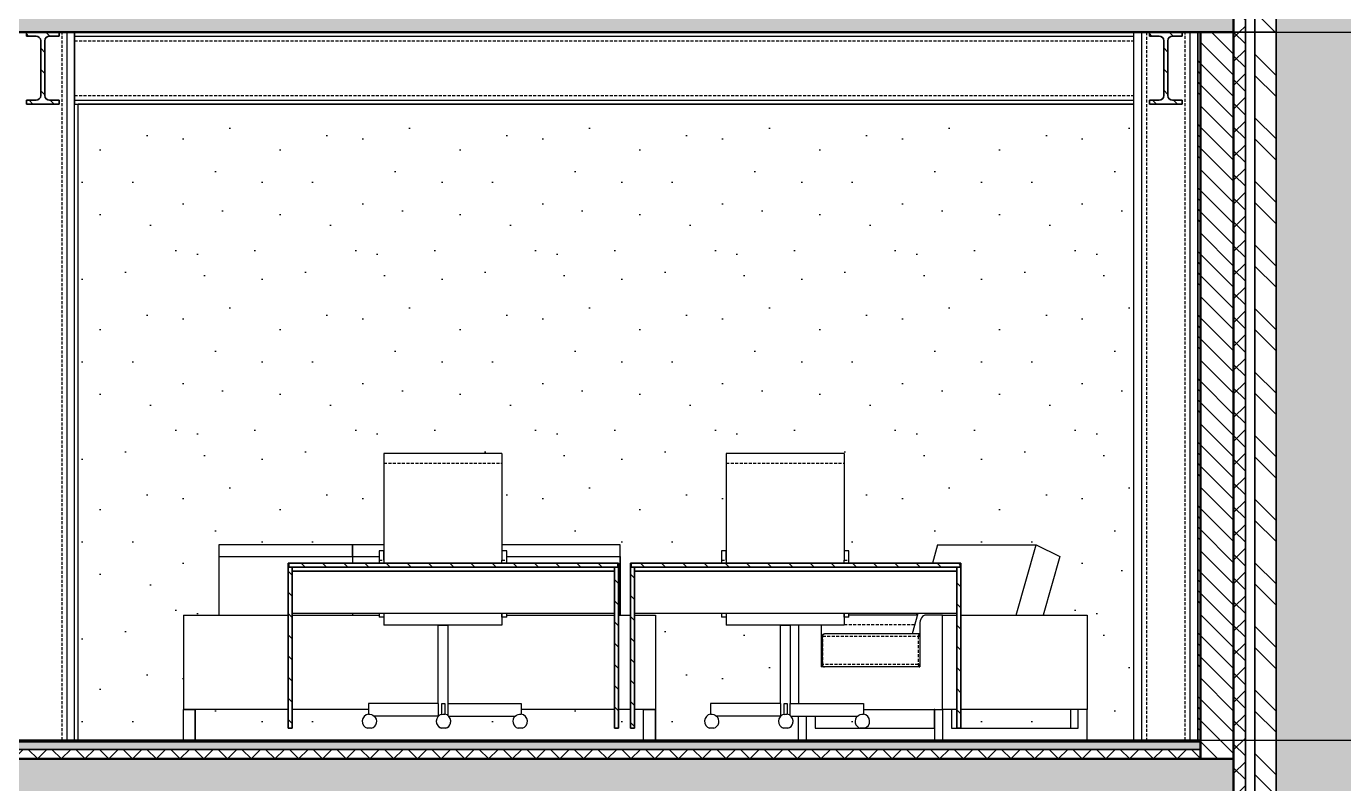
# Model space of a CAD drawing. Header units: millimetres. Extents: x -100 to 224448, y 0 to 22177.
# Drawn here: x 89984 to 95565, y 6915 to 10125 of the extents above; entities that cross this region are included whole.
import ezdxf

# ---------------------------------------------------------------- set-up
doc = ezdxf.new("R2010")
doc.units = ezdxf.units.MM
doc.linetypes.add('DASHED', pattern=[19.05, 12.7, -6.35])
doc.layers.get('0').update_dxf_attribs({"true_color": 0xdfdfdf})
for name, color, linetype in [('Background_0', 7, 'Continuous'), ('Background_Front bricks', 7, 'Continuous'), ('Boundary_0', 7, 'Continuous'), ('Boundary_Air', 7, 'Continuous'), ('Boundary_Cavity Wall_ Front', 7, 'Continuous'), ('Boundary_Floor_ Ceramic Tiles', 7, 'Continuous'), ('Boundary_Front bricks', 7, 'Continuous'), ('Boundary_Gypsum Board', 54, 'Continuous'), ('Boundary_Insulation_ Extruded Polystyrene', 42, 'Continuous'), ('Boundary_Insulation_ Polyurethane Foam', 42, 'Continuous'), ('Boundary_Screed', 7, 'Continuous'), ('Elevation_Front bricks', 7, 'Continuous'), ('Elevation_Gypsum Board', 7, 'Continuous'), ('Fill_0', 7, 'Continuous'), ('Fill_Concrete_ Reinforced', 85, 'Continuous'), ('Fill_Floor_ Ceramic Tiles', 251, 'Continuous'), ('Fill_Front bricks', 7, 'Continuous'), ('Fill_Gypsum Board', 251, 'Continuous'), ('Fill_Insulation_ Extruded Polystyrene', 42, 'Continuous'), ('Fill_Insulation_ Polyurethane Foam', 42, 'Continuous'), ('Fill_Screed', 251, 'Continuous'), ('Fill_Supporting Wall_ Brick', 11, 'Continuous'), ('Viewport border', 7, 'Continuous')]:
    doc.layers.add(name, color=color, linetype=linetype)
for name, color, linetype, lineweight in [('Background_Air', 7, 'Continuous', 9), ('Background_Concrete_ Reinforced', 7, 'Continuous', 9), ('Background_Floor_ Ceramic Tiles', 7, 'Continuous', 9), ('Background_Gypsum Board', 7, 'Continuous', 9), ('Background_Insulation_ Extruded Polystyrene', 7, 'Continuous', 9), ('Background_Insulation_ Polyurethane Foam', 7, 'Continuous', 9), ('Background_Plaster_ Cement', 7, 'Continuous', 9), ('Background_Screed', 7, 'Continuous', 9), ('Background_Supporting Wall_ Brick', 7, 'Continuous', 9), ('Boundary_Concrete_ Reinforced', 99, 'Continuous', 50), ('Boundary_Supporting Wall_ Brick', 14, 'Continuous', 50)]:
    doc.layers.add(name, color=color, linetype=linetype, lineweight=lineweight)
doc.layers.add('BIM_ROOM_LINES', color=7, linetype='Continuous', plot=False)
pattern_1 = [(45, (-5595.9, -5200), (-44.90128, 44.90128), [])]
pattern_2 = [(45, (-5595.9, -5200), (-50.28943, 50.28943), []), (135, (-5595.9, -5200), (-50.28943, -50.28943), [])]
pattern_3 = [(15, (-5595.9, -5200), (287.368, 497.736), [50.8, -355.6]), (105, (-5595.9, -5200), (-497.736, 287.368), [50.8, -355.6]), (150, (-5546.83, -5186.85), (-392.5523, -105.184), [71.842, -502.894]), (15, (-5606, -4966.04), (287.368, 497.736), [50.8, -355.6]), (60, (-5574.9, -4984), (-105.184, 392.5523), [35.921, -538.815]), (150, (-5574.9, -4984), (-392.5523, -105.184), [35.921, -538.815]), (15, (-5485.1, -4828.46), (287.368, 497.736), [71.842, -334.558]), (60, (-5485.1, -4828.46), (-105.184, 392.5523), [50.8, -523.9364]), (150, (-5415.7, -4809.87), (-392.5523, -105.184), [50.8, -523.9364]), (105, (-5352.3, -5029.55), (-497.736, 287.368), [50.8, -355.6]), (60, (-5352.32, -5029.55), (-105.184, 392.5523), [35.921, -538.815]), (150, (-5334.36, -4998.44), (-392.5523, -105.184), [35.921, -538.815]), (15, (-5573.13, -5088.7), (287.368, 497.736), [25.4, -340.36]), (15, (-5305, -4911.7), (287.368, 497.736), [25.4, -340.36]), (105, (-5440.83, -4895.5), (-497.736, 287.368), [25.4, -340.36]), (150, (-5332.6, -5103.15), (-392.5523, -105.184), [35.921, -538.815]), (150, (-5576.65, -4879.3), (-392.5523, -105.184), [35.921, -538.815]), (60, (-5446.4, -5021.9), (-105.184, 392.5523), [35.921, -538.815]), (105, (-5474.1, -5114.77), (-497.736, 287.368), [6.35, -400.05]), (105, (-5500.1, -4944.24), (-497.736, 287.368), [6.35, -400.05]), (105, (-5334.15, -4827.46), (-497.736, 287.368), [6.35, -400.05]), (105, (-5272.14, -5034.36), (-497.736, 287.368), [6.35, -400.05])]
pattern_4 = [(45, (-5595.9, -5200), (-134.7038, 134.7038), []), (45, (-5506.1, -5200), (-134.7038, 134.7038), [])]

# ---------------------------------------------------------------- blocks, each defined once
blk = doc.blocks.new("AA'__section__..%5CMainBuilding.dwg", base_point=(4426.8, -9050, 0))
at = {"layer": 'Elevation_Front bricks'}
h = blk.add_hatch(dxfattribs=at)
h.set_pattern_fill('V_MASONRY300x75', color=256, scale=10, style=0)
h.paths.add_polyline_path([(41445.9, 4800), (26195.9, 4800), (26195.9, 4495), (26195.9, 4470), (26195.9, 4300), (26195.9, 1050), (41445.9, 1050)])
h.paths.add_polyline_path([(26585.9, 4105), (26645.9, 4105), (27785.9, 4105), (27845.9, 4105), (28985.9, 4105), (29045.9, 4105), (30185.9, 4105), (30245.9, 4105), (31385.9, 4105), (31445.9, 4105), (32585.9, 4105), (32645.9, 4105), (33785.9, 4105), (33845.9, 4105), (34985.9, 4105), (35045.9, 4105), (36185.9, 4105), (36245.9, 4105), (37385.9, 4105), (37445.9, 4105), (38585.9, 4105), (38645.9, 4105), (39785.9, 4105), (39845.9, 4105), (40985.9, 4105), (41045.9, 4105), (41045.9, 1745), (40985.9, 1745), (39845.9, 1745), (39785.9, 1745), (38645.9, 1745), (38585.9, 1745), (37445.9, 1745), (37385.9, 1745), (36245.9, 1745), (36185.9, 1745), (35045.9, 1745), (34985.9, 1745), (33845.9, 1745), (33785.9, 1745), (32645.9, 1745), (32585.9, 1745), (31445.9, 1745), (31385.9, 1745), (30245.9, 1745), (30185.9, 1745), (29045.9, 1745), (28985.9, 1745), (27845.9, 1745), (27785.9, 1745), (26645.9, 1745), (26585.9, 1745)], flags=16)
h = blk.add_hatch(dxfattribs=at)
h.set_pattern_fill('V_MASONRY300x75', color=256, scale=10, style=0)
h.paths.add_polyline_path([(26195.9, -2200), (41445.9, -2200), (41445.9, 1050), (26195.9, 1050)])
h.paths.add_polyline_path([(26585.9, 855), (26645.9, 855), (27785.9, 855), (27845.9, 855), (28985.9, 855), (29045.9, 855), (30185.9, 855), (30245.9, 855), (31385.9, 855), (31445.9, 855), (32585.9, 855), (32645.9, 855), (33785.9, 855), (33845.9, 855), (34985.9, 855), (35045.9, 855), (36185.9, 855), (36245.9, 855), (37385.9, 855), (37445.9, 855), (38585.9, 855), (38645.9, 855), (39785.9, 855), (39845.9, 855), (40985.9, 855), (41045.9, 855), (41045.9, -1505), (40985.9, -1505), (39845.9, -1505), (39785.9, -1505), (38645.9, -1505), (38585.9, -1505), (37445.9, -1505), (37385.9, -1505), (36245.9, -1505), (36185.9, -1505), (35045.9, -1505), (34985.9, -1505), (33845.9, -1505), (33785.9, -1505), (32645.9, -1505), (32585.9, -1505), (31445.9, -1505), (31385.9, -1505), (30245.9, -1505), (30185.9, -1505), (29045.9, -1505), (28985.9, -1505), (27845.9, -1505), (27785.9, -1505), (26645.9, -1505), (26585.9, -1505)], flags=16)
at = {"layer": 'Elevation_Gypsum Board'}
h = blk.add_hatch(dxfattribs=at)
h.set_pattern_fill('DOTS2', color=256, scale=30, style=0)
h.paths.add_polyline_path([(23416.6, -1122.6), (23416.6, -1171.7), (23416.6, -1420), (23460.5, -1420), (23460.5, -1200), (23463.5, -1200), (23846.4, -1200), (23846.4, -1188.1), (23846.4, -1159.8), (23846.4, -1148.1), (23866.4, -1148.1), (23866.4, -775.9), (23866.4, -747.6), (23866.4, -735.9), (24366.4, -735.9), (24366.4, -747.6), (24366.4, -775.9), (24366.4, -1148.1), (24386.4, -1148.1), (24386.4, -1159.8), (24386.4, -1188.1), (24386.4, -1200), (24740.1, -1200), (24762.2, -1122.6), (25180, -1122.6), (25280.5, -1171.7), (25209.3, -1420), (25395.9, -1420), (25395.9, -1820), (25395.9, -1950), (25593.9, -1950), (25593.9, 745), (21120.9, 745), (21120.9, -1950), (21566.6, -1950), (21566.6, -1820), (21566.6, -1420), (21716.6, -1420), (21716.6, -1171.7), (21716.6, -1122.6), (22283.3, -1122.6), (22416.4, -1122.6), (22416.4, -775.9), (22416.4, -747.6), (22416.4, -735.9), (22916.4, -735.9), (22916.4, -747.6), (22916.4, -775.9), (22916.4, -1122.6)])
h = blk.add_hatch(dxfattribs=at)
h.set_pattern_fill('DOTS2', color=256, scale=30, style=0)
h.paths.add_polyline_path([(23566.6, -1420), (23566.6, -1820), (23566.6, -1950), (24172.4, -1950), (24172.4, -1848.1), (24140.1, -1848.1, -0.014545), (24141.4, -1849.3, -0.191524), (24149.8, -1870.5, -0.331659), (24127.8, -1900), (24119, -1900), (24110.2, -1900, -0.131769), (24096.6, -1891.6, -0.414572), (24097.9, -1848.1), (24096.2, -1848.1), (24095.9, -1848.1), (23826, -1848.1, -0.577912), (23813.7, -1900), (23796.1, -1900, -0.801964), (23800.3, -1840), (23800.3, -1794.6), (24095.9, -1794.6), (24095.9, -1463.1), (23866.4, -1463.1), (23866.4, -1428.8), (23846.4, -1428.8), (23846.4, -1414), (23477.5, -1414), (23477.5, -1420)])
h = blk.add_hatch(dxfattribs=at)
h.set_pattern_fill('DOTS2', color=256, scale=30, style=0)
h.paths.add_polyline_path([(24386.4, -1420), (24677, -1420), (24678.7, -1414), (24386.4, -1414)])
h = blk.add_hatch(dxfattribs=at)
h.set_pattern_fill('DOTS2', color=256, scale=30, style=0)
h.paths.add_polyline_path([(24172.4, -1794.6), (24172.4, -1463.1), (24136.9, -1463.1), (24136.9, -1794.6)])
h = blk.add_hatch(dxfattribs=at)
h.set_pattern_fill('DOTS2', color=256, scale=30, style=0)
h.paths.add_polyline_path([(22010.5, -1820), (21616.6, -1820), (21616.6, -1950), (23516.6, -1950), (23516.6, -1820), (23477.5, -1820), (23477.5, -1900), (23460.5, -1900), (23460.5, -1820), (23410.5, -1820), (23410.5, -1900), (23393.5, -1900), (23393.5, -1820), (22997.8, -1820), (22997.8, -1840, -0.801964), (23002.1, -1900), (22984.5, -1900, -0.577912), (22972.2, -1848.1), (22690.1, -1848.1, -0.014545), (22691.4, -1849.3, -0.191524), (22699.8, -1870.5, -0.331659), (22677.8, -1900), (22669, -1900), (22660.2, -1900, -0.131769), (22646.6, -1891.6, -0.414573), (22647.9, -1848.1), (22646.2, -1848.1), (22645.9, -1848.1), (22376, -1848.1, -0.577911), (22363.7, -1900), (22346.1, -1900, -0.801965), (22350.3, -1840), (22350.3, -1820), (22027.5, -1820), (22027.5, -1900), (22010.5, -1900)])
h = blk.add_hatch(dxfattribs=at)
h.set_pattern_fill('DOTS2', color=256, scale=30, style=0)
h.paths.add_polyline_path([(24746.9, -1820), (24447.8, -1820), (24447.8, -1840, -0.801964), (24452.1, -1900), (24746.9, -1900)])
h = blk.add_hatch(dxfattribs=at)
h.set_pattern_fill('DOTS2', color=256, scale=30, style=0)
h.paths.add_polyline_path([(24821.4, -1900), (24843.5, -1900), (24843.5, -1820), (24821.4, -1820)])
h = blk.add_hatch(dxfattribs=at)
h.set_pattern_fill('DOTS2', color=256, scale=30, style=0)
h.paths.add_polyline_path([(25325.5, -1820), (24860.5, -1820), (24860.5, -1900), (25325.5, -1900)])
h = blk.add_hatch(dxfattribs=at)
h.set_pattern_fill('DOTS2', color=256, scale=30, style=0)
h.paths.add_polyline_path([(24242.9, -1848.1), (24242.9, -1900), (24434.5, -1900, -0.577912), (24422.2, -1848.1)])
at = {"layer": 'Fill_0', "extrusion": (-1.74004e-16, 3.27345e-30, -1)}
h = blk.add_hatch(dxfattribs=at)
h.set_pattern_fill('ANSI31', color=256, scale=20, style=0)
h.set_pattern_definition(pattern_1)
edge = h.paths.add_edge_path()
edge.add_line((-20901.4, 1033.3), (-20901.4, 1050))
edge.add_line((-20901.4, 1050), (-21040.4, 1050))
edge.add_line((-21040.4, 1050), (-21040.4, 1033.3))
edge.add_line((-21040.4, 1033.3), (-20999.5, 1033.3))
edge.add_spline(control_points=[(-20999.5, 1033.3), (-20979.6, 1033.3), (-20979.6, 1013.4)], knot_values=[-0.785398, -0.785398, -0.785398, 0.785398, 0.785398, 0.785398], weights=[1, 0.707107, 1], degree=2, periodic=0)
edge.add_line((-20979.6, 1013.4), (-20979.6, 781.6))
edge.add_spline(control_points=[(-20979.6, 781.6), (-20979.6, 761.7), (-20999.5, 761.7)], knot_values=[-0.785398, -0.785398, -0.785398, 0.785398, 0.785398, 0.785398], weights=[1, 0.707107, 1], degree=2, periodic=0)
edge.add_line((-20999.5, 761.7), (-21040.4, 761.7))
edge.add_line((-21040.4, 761.7), (-21040.4, 745))
edge.add_line((-21040.4, 745), (-20901.4, 745))
edge.add_line((-20901.4, 745), (-20901.4, 761.7))
edge.add_line((-20901.4, 761.7), (-20942.3, 761.7))
edge.add_spline(control_points=[(-20942.3, 761.7), (-20962.2, 761.7), (-20962.2, 781.6)], knot_values=[-0.785398, -0.785398, -0.785398, 0.785398, 0.785398, 0.785398], weights=[1, 0.707107, 1], degree=2, periodic=0)
edge.add_line((-20962.2, 781.6), (-20962.2, 1013.4))
edge.add_spline(control_points=[(-20962.2, 1013.4), (-20962.2, 1033.3), (-20942.3, 1033.3)], knot_values=[-0.785398, -0.785398, -0.785398, 0.785398, 0.785398, 0.785398], weights=[1, 0.707107, 1], degree=2, periodic=0)
edge.add_line((-20942.3, 1033.3), (-20901.4, 1033.3))
at = {"layer": 'Fill_0', "extrusion": (-1.74004e-16, -1.17582e-30, -1)}
h = blk.add_hatch(dxfattribs=at)
h.set_pattern_fill('ANSI31', color=256, scale=20, style=0)
h.set_pattern_definition(pattern_1)
edge = h.paths.add_edge_path()
edge.add_line((-25798.4, 1050), (-25798.4, 1033.3))
edge.add_line((-25798.4, 1033.3), (-25757.5, 1033.3))
edge.add_spline(control_points=[(-25757.5, 1033.3), (-25737.6, 1033.3), (-25737.6, 1013.4)], knot_values=[-0.785398, -0.785398, -0.785398, 0.785398, 0.785398, 0.785398], weights=[1, 0.707107, 1], degree=2, periodic=0)
edge.add_line((-25737.6, 1013.4), (-25737.6, 781.6))
edge.add_spline(control_points=[(-25737.6, 781.6), (-25737.6, 761.7), (-25757.5, 761.7)], knot_values=[-0.785398, -0.785398, -0.785398, 0.785398, 0.785398, 0.785398], weights=[1, 0.707107, 1], degree=2, periodic=0)
edge.add_line((-25757.5, 761.7), (-25798.4, 761.7))
edge.add_line((-25798.4, 761.7), (-25798.4, 745))
edge.add_line((-25798.4, 745), (-25659.4, 745))
edge.add_line((-25659.4, 745), (-25659.4, 761.7))
edge.add_line((-25659.4, 761.7), (-25700.3, 761.7))
edge.add_spline(control_points=[(-25700.3, 761.7), (-25720.2, 761.7), (-25720.2, 781.6)], knot_values=[-0.785398, -0.785398, -0.785398, 0.785398, 0.785398, 0.785398], weights=[1, 0.707107, 1], degree=2, periodic=0)
edge.add_line((-25720.2, 781.6), (-25720.2, 1013.4))
edge.add_spline(control_points=[(-25720.2, 1013.4), (-25720.2, 1033.3), (-25700.3, 1033.3)], knot_values=[-0.785398, -0.785398, -0.785398, 0.785398, 0.785398, 0.785398], weights=[1, 0.707107, 1], degree=2, periodic=0)
edge.add_line((-25700.3, 1033.3), (-25659.4, 1033.3))
edge.add_line((-25659.4, 1033.3), (-25659.4, 1050))
edge.add_line((-25659.4, 1050), (-25798.4, 1050))
at = {"layer": 'Fill_0', "extrusion": (-2.74833e-15, -6.69558e-17, -1)}
h = blk.add_hatch(dxfattribs=at)
h.set_pattern_fill('ANSI31', color=256, scale=20, style=0)
h.set_pattern_definition([(45, (-5595.9, -5200), (-44.90128, 44.90128), [])])
h.paths.add_polyline_path([(-22013.5, -1200), (-22013.5, -1217), (-22027.5, -1217), (-22027.5, -1900), (-22010.5, -1900), (-22010.5, -1200)])
at = {"layer": 'Fill_0', "extrusion": (-3.59162e-18, -1.42998e-27, -1)}
h = blk.add_hatch(dxfattribs=at)
h.set_pattern_fill('ANSI31', color=256, scale=20, style=0)
h.set_pattern_definition(pattern_1)
h.paths.add_polyline_path([(-22013.5, -1200), (-23407.5, -1200), (-23407.5, -1217), (-22013.5, -1217)])
at = {"layer": 'Fill_0', "extrusion": (-1.74004e-16, 1.27076e-30, -1)}
h = blk.add_hatch(dxfattribs=at)
h.set_pattern_fill('ANSI31', color=256, scale=20, style=0)
h.set_pattern_definition(pattern_1)
h.paths.add_polyline_path([(-23407.5, -1217), (-23407.5, -1200), (-23410.5, -1200), (-23410.5, -1900), (-23393.5, -1900), (-23393.5, -1217)])
at = {"layer": 'Fill_0', "extrusion": (-1.74004e-16, 8.55221e-31, -1)}
h = blk.add_hatch(dxfattribs=at)
h.set_pattern_fill('ANSI31', color=256, scale=20, style=0)
h.set_pattern_definition(pattern_1)
h.paths.add_polyline_path([(-23463.5, -1200), (-23463.5, -1217), (-23477.5, -1217), (-23477.5, -1900), (-23460.5, -1900), (-23460.5, -1200)])
at = {"layer": 'Fill_0', "extrusion": (-1.57639e-17, -7.37673e-28, -1)}
h = blk.add_hatch(dxfattribs=at)
h.set_pattern_fill('ANSI31', color=256, scale=20, style=0)
h.set_pattern_definition(pattern_1)
h.paths.add_polyline_path([(-23463.5, -1200), (-24857.5, -1200), (-24857.5, -1217), (-23463.5, -1217)])
at = {"layer": 'Fill_0', "extrusion": (-1.74004e-16, 1.06547e-32, -1)}
h = blk.add_hatch(dxfattribs=at)
h.set_pattern_fill('ANSI31', color=256, scale=20, style=0)
h.set_pattern_definition(pattern_1)
h.paths.add_polyline_path([(-24857.5, -1217), (-24857.5, -1200), (-24860.5, -1200), (-24860.5, -1900), (-24843.5, -1900), (-24843.5, -1217)])
at = {"layer": 'Fill_Concrete_ Reinforced', "extrusion": (1.66128e-17, 2.88827e-15, -1)}
h = blk.add_hatch(dxfattribs=at)
h.set_pattern_fill('CONCRETE1', color=256, scale=20, angle=15, style=0)
h.set_pattern_definition(pattern_3)
h.paths.add_polyline_path([(-26015.9, 1050), (-5775.9, 1050), (-5775.9, 1220), (-5915.9, 1220), (-25875.9, 1220), (-26015.9, 1220)])
h = blk.add_hatch(dxfattribs=at)
h.set_pattern_fill('CONCRETE1', color=256, scale=20, angle=15, style=0)
h.set_pattern_definition(pattern_3)
h.paths.add_polyline_path([(-26015.9, -2200), (-5775.9, -2200), (-5775.9, -2030), (-5915.9, -2030), (-25875.9, -2030), (-26015.9, -2030)])
at = {"layer": 'Fill_Floor_ Ceramic Tiles', "extrusion": (-4.01966e-17, -4.02994e-14, -1)}
h = blk.add_hatch(dxfattribs=at)
h.set_pattern_fill('_USER', color=256, scale=60, angle=90, style=0, pattern_type=0)
h.set_pattern_definition([(90, (-5595.9, -5200), (-60, -2e-13), [])])
h.paths.add_polyline_path([(-5915.9, -1950), (-25875.9, -1950), (-25875.9, -1958), (-5915.9, -1958)])
at = {"layer": 'Fill_Front bricks', "extrusion": (-1.74004e-16, -1.85666e-32, -1)}
h = blk.add_hatch(dxfattribs=at)
h.set_pattern_fill('ANSI32', color=256, scale=20, style=0)
h.set_pattern_definition(pattern_4)
h.paths.add_polyline_path([(-26195.9, 4300), (-26195.9, 1050), (-26105.9, 1050), (-26105.9, 4300)])
at = {"layer": 'Fill_Front bricks', "extrusion": (-1.74004e-16, 2.23432e-32, -1)}
h = blk.add_hatch(dxfattribs=at)
h.set_pattern_fill('ANSI32', color=256, scale=20, style=0)
h.set_pattern_definition(pattern_4)
h.paths.add_polyline_path([(-26195.9, 1050), (-26195.9, -2200), (-26105.9, -2200), (-26105.9, 1050)])
at = {"layer": 'Fill_Gypsum Board', "extrusion": (-1.74004e-16, -4.28313e-31, -1)}
h = blk.add_hatch(dxfattribs=at)
h.set_pattern_fill('ANSI34', color=256, scale=10, style=0)
h.set_pattern_definition([(45, (-5595.9, -5200), (-134.7038, 134.7038), []), (45, (-5551, -5200), (-134.7038, 134.7038), []), (45, (-5506.1, -5200), (-134.7038, 134.7038), []), (45, (-5461.2, -5200), (-134.7038, 134.7038), [])])
h.paths.add_polyline_path([(-25863.9, -1950), (-25863.9, 1050), (-25875.9, 1050), (-25875.9, -1950)])
at = {"layer": 'Fill_Insulation_ Extruded Polystyrene', "extrusion": (-4.00266e-17, 8.48409e-16, -1)}
h = blk.add_hatch(dxfattribs=at)
h.set_pattern_fill('INSULATION', color=256, scale=20, style=0)
h.set_pattern_definition([(45, (-5595.9, -5200), (-50.28943, 50.28943), []), (135, (-5595.9, -5200), (-50.28943, -50.28943), [])])
h.paths.add_polyline_path([(-5915.9, -1990), (-25875.9, -1990), (-25875.9, -2030), (-5915.9, -2030)])
at = {"layer": 'Fill_Insulation_ Polyurethane Foam', "extrusion": (-1.74004e-16, -3.37054e-31, -1)}
h = blk.add_hatch(dxfattribs=at)
h.set_pattern_fill('INSULATION', color=256, scale=20, style=0)
h.set_pattern_definition(pattern_2)
h.paths.add_polyline_path([(-26065.9, 4300), (-26065.9, 1050), (-26015.9, 1050), (-26015.9, 1220), (-26015.9, 4300)])
at = {"layer": 'Fill_Insulation_ Polyurethane Foam', "extrusion": (-1.74004e-16, 1.01268e-30, -1)}
h = blk.add_hatch(dxfattribs=at)
h.set_pattern_fill('INSULATION', color=256, scale=20, style=0)
h.set_pattern_definition(pattern_2)
h.paths.add_polyline_path([(-26065.9, 1050), (-26065.9, -2200), (-26015.9, -2200), (-26015.9, -2030), (-26015.9, 1050)])
at = {"layer": 'Fill_Screed', "extrusion": (-4.00266e-17, 1.06051e-15, -1)}
h = blk.add_hatch(dxfattribs=at)
h.set_pattern_fill('SCREED', color=256, scale=20, angle=15, style=0)
h.set_pattern_definition([(15, (-5595.9, -5200), (915.6406, 508.3053), [-127, 0, -381, 0]), (15, (-5599.19, -5187.73), (915.6406, 508.3053), [-50.8, 0, -177.8, 0, -91.44, 0, -381, 0]), (15, (-5602.47, -5175.47), (915.6406, 508.3053), [-25.4, 0, -127, 0, -127, 0, -279.4, 0, -91.44, 0]), (15, (-5605.76, -5163.2), (915.6406, 508.3053), [-91.44, 0, -406.4, 0]), (15, (-5609.05, -5150.93), (915.6406, 508.3053), [-304.8, 0, -304.8, 0]), (15, (-5612.34, -5138.66), (915.6406, 508.3053), [-431.8, 0]), (15, (-5615.62, -5126.4), (915.6406, 508.3053), [-127, 0, -558.8, 0]), (15, (-5618.9, -5114.13), (915.6406, 508.3053), [-177.8, 0, -101.6, 0]), (15, (-5622.2, -5101.86), (915.6406, 508.3053), [-254, 0]), (15, (-5628.77, -5077.33), (915.6406, 508.3053), [-35.56, 0, -381, 0, -228.6, 0]), (15, (-5632.06, -5065.06), (915.6406, 508.3053), [-50.8, 0, -5.08, 0, -127, 0]), (15, (-5635.34, -5052.8), (915.6406, 508.3053), [-25.4, 0, -330.2, 0, -381, 0]), (15, (-5638.63, -5040.53), (915.6406, 508.3053), [-254, 0]), (15, (-5641.92, -5028.26), (915.6406, 508.3053), [-127, 0, -533.4, 0]), (15, (-5648.5, -5003.72), (915.6406, 508.3053), [-609.6, 0]), (15, (-5651.78, -4991.46), (915.6406, 508.3053), [-127, 0, -10.16, 0, -177.8, 0]), (15, (-5655.07, -4979.2), (915.6406, 508.3053), [-35.56, 0, -254, 0, -101.6, 0, -177.8, 0, -203.2, 0]), (15, (-5658.35, -4966.92), (915.6406, 508.3053), [-76.2, 0, -101.6, 0, -254, 0, -10.16, 0, -127, 0]), (15, (-5661.64, -4954.65), (915.6406, 508.3053), [-254, 0])])
h.paths.add_polyline_path([(-5915.9, -1958), (-25875.9, -1958), (-25875.9, -1990), (-5915.9, -1990)])
at = {"layer": 'Fill_Supporting Wall_ Brick', "extrusion": (-1.74004e-16, 6.80814e-31, -1)}
h = blk.add_hatch(dxfattribs=at)
h.set_pattern_fill('ANSI31', color=256, scale=20, style=0)
h.set_pattern_definition(pattern_1)
h.paths.add_polyline_path([(-26015.9, 1050), (-26015.9, -2030), (-25875.9, -2030), (-25875.9, -1950), (-25875.9, 1050)])
at = {"linetype": 'DASHED', "extrusion": (0, 1, 1.06547e-32)}
for p, q in [((21052.9, -1950), (21052.9, 1050)), ((21105.9, 1013.4), (25593.9, 1013.4)), ((25646.9, 1050), (25646.9, -1950)), ((25810.9, -1950), (25810.9, 1050)), ((21105.9, 781.6), (25593.9, 781.6)), ((22416.4, -775.9), (22916.4, -775.9)), ((23866.4, -775.9), (24366.4, -775.9)), ((22396.4, -1188.1), (22416.4, -1188.1)), ((22916.4, -1188.1), (22936.4, -1188.1)), ((23846.4, -1188.1), (23866.4, -1188.1)), ((24366.4, -1188.1), (24386.4, -1188.1)), ((24366.4, -1460), (24665.5, -1460)), ((24272.9, -1510), (24275.3, -1510)), ((24275.3, -1510), (24680.2, -1510)), ((24275.3, -1630), (24275.3, -1510)), ((24680.2, -1510), (24686.6, -1510)), ((24680.2, -1510), (24680.2, -1630)), ((24275.3, -1630), (24272.9, -1630)), ((24680.2, -1630), (24275.3, -1630)), ((24686.6, -1630), (24680.2, -1630))]:
    blk.add_line(p, q, dxfattribs=at)
blk.add_line((5427.9, -1950), (41613.9, -1950))
blk.add_line((5427.9, -1950), (41613.9, -1950))
blk.add_line((5427.9, -1950), (41613.9, -1950))
at = {"linetype": 'DASHED', "extrusion": (-1.74004e-16, 1.06547e-32, -1)}
for centre, start_param, end_param in [((24282.9, -1510), 4.712389, 5.497787), ((24282.9, -1510), 5.497787, 6.283185), ((24282.9, -1630), 3.926991, 4.712389), ((24282.9, -1630), 3.142682, 3.926991)]:
    blk.add_ellipse(centre, major_axis=(0, 10), ratio=0.766044, start_param=start_param, end_param=end_param, dxfattribs=at)
at = {"linetype": 'DASHED'}
for centre, major_axis, start_param, end_param in [((24687.9, -1510), (0, 10), 0.785398, 1.570796), ((24687.9, -1510), (0, 10), 0.161603, 0.785398), ((24687.9, -1630), (0, -10), 4.712389, 5.497787), ((24687.9, -1630), (0, -10), 5.497787, 6.121583)]:
    blk.add_ellipse(centre, major_axis=major_axis, ratio=0.766044, start_param=start_param, end_param=end_param, dxfattribs=at)
at = {"layer": 'Background_0', "extrusion": (0, 1, 1.06547e-32)}
for p, q in [((21040.4, 1050), (20901.4, 1050)), ((20901.4, 1050), (20901.4, 1033.3)), ((20901.4, 1033.3), (20942.3, 1033.3)), ((20962.2, 1013.4), (20962.2, 781.6)), ((20979.6, 781.6), (20979.6, 1013.4)), ((20999.5, 1033.3), (21040.4, 1033.3)), ((21040.4, 1050), (21052.9, 1050)), ((21052.9, 1050), (21040.4, 1050)), ((21040.4, 1033.3), (21040.4, 1050)), ((21052.9, 1050), (21067.7, 1050)), ((21067.7, 1050), (21052.9, 1050)), ((21067.7, 1050), (21073.9, 1050)), ((21073.9, 1050), (21067.7, 1050)), ((21073.9, 1050), (21105.9, 1050)), ((21105.9, 1050), (21073.9, 1050)), ((21073.9, -1950), (21073.9, 1050)), ((21105.9, 1050), (21105.9, 1033.3)), ((25593.9, 1050), (21105.9, 1050)), ((21105.9, -1950), (21105.9, 1050)), ((21105.9, 1033.3), (21105.9, 1027.5)), ((21105.9, 1033.3), (25593.9, 1033.3)), ((21105.9, 1027.5), (21105.9, 1013.4)), ((21105.9, 1013.4), (21105.9, 781.6)), ((25593.9, 1050), (25625.9, 1050)), ((25625.9, 1050), (25593.9, 1050)), ((25593.9, -1950), (25593.9, 1050)), ((25625.9, 1050), (25632.1, 1050)), ((25632.1, 1050), (25625.9, 1050)), ((25625.9, 1050), (25625.9, -1950)), ((25632.1, 1050), (25646.9, 1050)), ((25646.9, 1050), (25632.1, 1050)), ((25646.9, 1050), (25659.4, 1050)), ((25659.4, 1050), (25646.9, 1050)), ((25659.4, 1050), (25659.4, 1033.3)), ((25798.4, 1050), (25659.4, 1050)), ((25659.4, 1033.3), (25700.3, 1033.3)), ((25720.2, 1013.4), (25720.2, 781.6)), ((25737.6, 781.6), (25737.6, 1013.4)), ((25757.5, 1033.3), (25798.4, 1033.3)), ((25798.4, 1050), (25810.9, 1050)), ((25810.9, 1050), (25798.4, 1050)), ((25798.4, 1033.3), (25798.4, 1050)), ((25810.9, 1050), (25825.7, 1050)), ((25825.7, 1050), (25810.9, 1050)), ((25825.7, 1050), (25831.9, 1050)), ((25831.9, 1050), (25825.7, 1050)), ((25831.9, -1950), (25831.9, 1050)), ((25831.9, 1050), (25863.9, 1050)), ((25863.9, 1050), (25831.9, 1050)), ((21105.9, 781.6), (21105.9, 767.5)), ((20942.3, 761.7), (20901.4, 761.7)), ((20901.4, 761.7), (20901.4, 745)), ((20901.4, 745), (21040.4, 745)), ((21040.4, 761.7), (20999.5, 761.7)), ((21040.4, 745), (21040.4, 761.7)), ((21105.9, 767.5), (21105.9, 761.7)), ((21105.9, 761.7), (21105.9, 745)), ((21105.9, 761.7), (25593.9, 761.7)), ((21105.9, 745), (25593.9, 745)), ((21120.9, -1950), (21120.9, 745)), ((21120.9, 745), (21120.9, 745)), ((25593.9, 745), (21120.9, 745)), ((21120.9, -1950), (21120.9, 745)), ((21120.9, 745), (21120.9, 745)), ((25593.9, 745), (21120.9, 745)), ((25659.4, 761.7), (25659.4, 745)), ((25700.3, 761.7), (25659.4, 761.7)), ((25659.4, 745), (25798.4, 745)), ((25798.4, 761.7), (25757.5, 761.7)), ((25798.4, 745), (25798.4, 761.7)), ((22416.4, -735.9), (22416.4, -747.6)), ((22916.4, -735.9), (22416.4, -735.9)), ((22416.4, -747.6), (22416.4, -775.9)), ((22416.4, -775.9), (22416.4, -1200)), ((22916.4, -735.9), (22916.4, -747.6)), ((22916.4, -747.6), (22916.4, -775.9)), ((22916.4, -775.9), (22916.4, -1148.1)), ((23866.4, -735.9), (23866.4, -747.6)), ((24366.4, -735.9), (23866.4, -735.9)), ((23866.4, -747.6), (23866.4, -775.9)), ((23866.4, -775.9), (23866.4, -1200)), ((24366.4, -735.9), (24366.4, -747.6)), ((24366.4, -747.6), (24366.4, -775.9)), ((24366.4, -775.9), (24366.4, -1148.1)), ((21716.6, -1122.6), (21716.6, -1171.7)), ((22283.3, -1122.6), (21716.6, -1122.6)), ((21716.6, -1171.7), (21716.6, -1420)), ((21716.6, -1171.7), (22283.3, -1171.7)), ((22416.4, -1122.6), (22283.3, -1122.6)), ((22283.3, -1122.6), (22283.3, -1171.7)), ((22283.3, -1171.7), (22283.3, -1122.6)), ((22283.3, -1171.7), (22283.3, -1200)), ((22283.3, -1171.7), (22396.4, -1171.7)), ((22283.3, -1171.7), (22283.3, -1200)), ((22396.4, -1148.1), (22396.4, -1159.8)), ((22416.4, -1148.1), (22396.4, -1148.1)), ((22396.4, -1159.8), (22396.4, -1188.1)), ((22416.4, -1159.8), (22416.4, -1148.1)), ((22416.4, -1188.1), (22416.4, -1159.8)), ((22416.4, -1171.7), (22416.4, -1171.7)), ((23416.6, -1122.6), (22916.4, -1122.6)), ((22916.4, -1148.1), (22916.4, -1159.8)), ((22936.4, -1148.1), (22916.4, -1148.1)), ((22916.4, -1159.8), (22916.4, -1188.1)), ((22936.4, -1159.8), (22936.4, -1148.1)), ((22936.4, -1188.1), (22936.4, -1159.8)), ((22936.4, -1171.7), (23416.6, -1171.7)), ((23416.6, -1122.6), (23416.6, -1122.6)), ((23416.6, -1420), (23416.6, -1122.6)), ((23416.6, -1171.7), (23416.6, -1122.6)), ((23416.6, -1171.7), (23416.6, -1420)), ((23846.4, -1148.1), (23846.4, -1159.8)), ((23866.4, -1148.1), (23846.4, -1148.1)), ((23846.4, -1159.8), (23846.4, -1188.1)), ((23866.4, -1159.8), (23866.4, -1148.1)), ((23866.4, -1188.1), (23866.4, -1159.8)), ((24366.4, -1148.1), (24366.4, -1159.8)), ((24386.4, -1148.1), (24366.4, -1148.1)), ((24366.4, -1159.8), (24366.4, -1188.1)), ((24386.4, -1159.8), (24386.4, -1148.1)), ((24386.4, -1188.1), (24386.4, -1159.8)), ((24762.2, -1122.6), (24740.1, -1200)), ((24762.2, -1122.6), (25180, -1122.6)), ((25094.8, -1420), (25180, -1122.6)), ((25180, -1122.6), (25280.5, -1171.7)), ((25280.5, -1171.7), (25209.3, -1420)), ((22010.5, -1200), (22010.5, -1900)), ((22013.5, -1200), (22010.5, -1200)), ((22013.5, -1217), (22013.5, -1200)), ((23407.5, -1200), (22013.5, -1200)), ((22013.5, -1200), (22013.5, -1217)), ((22027.5, -1217), (22013.5, -1217)), ((22013.5, -1217), (23407.5, -1217)), ((22027.5, -1900), (22027.5, -1217)), ((22027.5, -1217), (22027.5, -1234)), ((22027.5, -1217), (23393.5, -1217)), ((23393.5, -1217), (22027.5, -1217)), ((22027.5, -1900), (22027.5, -1217)), ((22396.4, -1188.1), (22396.4, -1200)), ((22416.4, -1188.1), (22416.4, -1200)), ((22916.4, -1200), (22916.4, -1188.1)), ((22936.4, -1200), (22936.4, -1188.1)), ((23393.5, -1217), (23393.5, -1900)), ((23407.5, -1217), (23393.5, -1217)), ((23407.5, -1217), (23407.5, -1200)), ((23410.5, -1200), (23407.5, -1200)), ((23407.5, -1200), (23407.5, -1217)), ((23410.5, -1900), (23410.5, -1200)), ((23410.5, -1900), (23410.5, -1200)), ((23460.5, -1200), (23460.5, -1900)), ((23463.5, -1200), (23460.5, -1200)), ((23463.5, -1200), (23463.5, -1217)), ((24857.5, -1200), (23463.5, -1200)), ((23463.5, -1217), (23463.5, -1200)), ((23477.5, -1217), (23463.5, -1217)), ((23463.5, -1217), (24857.5, -1217)), ((23477.5, -1217), (23477.5, -1234)), ((24843.5, -1217), (23477.5, -1217)), ((23477.5, -1217), (24843.5, -1217)), ((23477.5, -1900), (23477.5, -1217)), ((23477.5, -1900), (23477.5, -1217)), ((23846.4, -1188.1), (23846.4, -1200)), ((23866.4, -1188.1), (23866.4, -1200)), ((24366.4, -1200), (24366.4, -1188.1)), ((24386.4, -1200), (24386.4, -1188.1)), ((24857.5, -1217), (24843.5, -1217)), ((24843.5, -1217), (24843.5, -1900)), ((24860.5, -1200), (24857.5, -1200)), ((24857.5, -1200), (24857.5, -1217)), ((24857.5, -1217), (24857.5, -1200)), ((24860.5, -1900), (24860.5, -1200)), ((24860.5, -1900), (24860.5, -1200)), ((23393.5, -1234), (22027.5, -1234)), ((22027.5, -1234), (23393.5, -1234)), ((22027.5, -1234), (22027.5, -1414)), ((23477.5, -1234), (24843.5, -1234)), ((24843.5, -1234), (23477.5, -1234)), ((23477.5, -1234), (23477.5, -1414)), ((21566.6, -1420), (22010.5, -1420)), ((21566.6, -1420), (21566.6, -1820)), ((23393.5, -1414), (22027.5, -1414)), ((22027.5, -1420), (22396.4, -1420)), ((22283.3, -1414), (22283.3, -1420)), ((22283.3, -1414), (22283.3, -1420)), ((22396.4, -1414), (22396.4, -1428.8)), ((22416.4, -1428.8), (22396.4, -1428.8)), ((22416.4, -1414), (22416.4, -1463.1)), ((22916.4, -1428.8), (22916.4, -1414)), ((22916.4, -1414), (22916.4, -1463.1)), ((22916.4, -1420), (22916.4, -1420)), ((22936.4, -1428.8), (22916.4, -1428.8)), ((22936.4, -1428.8), (22936.4, -1414)), ((22936.4, -1420), (23393.5, -1420)), ((23410.5, -1420), (23460.5, -1420)), ((24843.5, -1414), (23477.5, -1414)), ((23477.5, -1420), (23566.6, -1420)), ((23566.6, -1420), (23566.6, -1420)), ((23566.6, -1420), (23566.6, -1820)), ((23566.6, -1420), (23566.6, -1820)), ((23846.4, -1414), (23846.4, -1428.8)), ((23866.4, -1428.8), (23846.4, -1428.8)), ((23866.4, -1414), (23866.4, -1463.1)), ((24366.4, -1428.8), (24366.4, -1414)), ((24366.4, -1414), (24366.4, -1463.1)), ((24366.4, -1420), (24366.4, -1420)), ((24386.4, -1428.8), (24366.4, -1428.8)), ((24386.4, -1428.8), (24386.4, -1414)), ((24677, -1420), (24386.4, -1420)), ((24678.7, -1414), (24654.1, -1500)), ((24783.1, -1420), (24712.4, -1420)), ((24783.1, -1420), (24843.5, -1420)), ((24783.1, -1820), (24783.1, -1420)), ((24860.5, -1420), (25395.9, -1420)), ((25395.9, -1420), (25395.9, -1820)), ((22916.4, -1463.1), (22416.4, -1463.1)), ((22645.9, -1794.6), (22645.9, -1463.1)), ((22645.9, -1463.1), (22686.9, -1463.1)), ((22686.9, -1463.1), (22686.9, -1794.6)), ((24366.4, -1463.1), (23866.4, -1463.1)), ((24095.9, -1794.6), (24095.9, -1463.1)), ((24095.9, -1463.1), (24136.9, -1463.1)), ((24136.9, -1463.1), (24136.9, -1794.6)), ((24172.4, -1463.1), (24172.4, -1794.6)), ((24268.8, -1463.1), (24268.8, -1640)), ((24686.6, -1500), (24282.9, -1500)), ((24686.6, -1460), (24686.6, -1640)), ((24272.9, -1510), (24272.9, -1630)), ((24686.6, -1640), (24268.8, -1640)), ((22010.5, -1820), (21566.6, -1820)), ((21566.6, -1820), (21616.6, -1820)), ((21566.6, -1950), (21566.6, -1820)), ((22010.5, -1820), (21616.6, -1820)), ((21616.6, -1950), (21616.6, -1820)), ((21616.6, -1820), (21616.6, -1950)), ((22350.3, -1820), (22027.5, -1820)), ((22350.3, -1820), (22027.5, -1820)), ((22350.3, -1794.6), (22350.3, -1840.4)), ((22646.2, -1794.6), (22350.3, -1794.6)), ((22646.2, -1794.6), (22646.2, -1848.1)), ((22661.4, -1794.6), (22674.1, -1794.6)), ((22661.4, -1841), (22661.4, -1794.6)), ((22674.1, -1794.6), (22674.1, -1840.4)), ((22674.1, -1840.4), (22674.1, -1840.1)), ((22686.6, -1794.6), (22997.8, -1794.6)), ((22686.6, -1794.6), (22686.6, -1845.2)), ((22997.8, -1794.6), (22997.8, -1840.4)), ((23393.5, -1820), (22997.8, -1820)), ((23393.5, -1820), (22997.8, -1820)), ((22997.8, -1840.4), (22997.8, -1840)), ((23460.5, -1820), (23410.5, -1820)), ((23460.5, -1820), (23410.5, -1820)), ((23516.6, -1820), (23477.5, -1820)), ((23566.6, -1820), (23477.5, -1820)), ((23516.6, -1820), (23566.6, -1820)), ((23516.6, -1950), (23516.6, -1820)), ((23566.6, -1950), (23566.6, -1820)), ((23566.6, -1820), (23566.6, -1950)), ((24096.2, -1794.6), (23800.3, -1794.6)), ((23800.3, -1794.6), (23800.3, -1840.4)), ((24096.2, -1794.6), (24096.2, -1848.1)), ((24111.4, -1841), (24111.4, -1794.6)), ((24111.4, -1794.6), (24124.1, -1794.6)), ((24124.1, -1794.6), (24124.1, -1840.4)), ((24124.1, -1840.4), (24124.1, -1840.1)), ((24136.6, -1794.6), (24136.6, -1845.2)), ((24136.6, -1794.6), (24447.8, -1794.6)), ((24447.8, -1794.6), (24447.8, -1840.4)), ((24447.8, -1820), (24783.1, -1820)), ((24447.8, -1840.4), (24447.8, -1840)), ((24746.9, -1820), (24746.9, -1900)), ((24750.9, -1820), (24746.9, -1820)), ((24750.9, -1820), (24783.1, -1820)), ((24750.9, -1950), (24750.9, -1820)), ((24843.5, -1820), (24783.1, -1820)), ((24783.1, -1820), (24783.1, -1950)), ((24821.4, -1820), (24783.1, -1820)), ((24821.4, -1820), (24821.4, -1900)), ((25395.9, -1820), (24860.5, -1820)), ((25357.6, -1820), (25325.5, -1820)), ((25325.5, -1820), (25325.5, -1900)), ((25357.6, -1900), (25357.6, -1820)), ((25395.9, -1820), (25357.6, -1820)), ((25395.9, -1950), (25395.9, -1820)), ((22375.4, -1848.1), (22376, -1848.1)), ((22646.2, -1848.1), (22375.4, -1848.1)), ((22645.9, -1848.1), (22647.9, -1848.1)), ((22645.9, -1848.1), (22647.9, -1848.1)), ((22690.1, -1848.1), (22972.8, -1848.1)), ((22972.2, -1848.1), (22972.8, -1848.1)), ((24096.2, -1848.1), (23825.4, -1848.1)), ((23825.4, -1848.1), (23826, -1848.1)), ((24095.9, -1848.1), (24097.9, -1848.1)), ((24095.9, -1848.1), (24097.9, -1848.1)), ((24140.1, -1848.1), (24422.8, -1848.1)), ((24172.4, -1950), (24172.4, -1848.1)), ((24204.6, -1848.1), (24204.6, -1950)), ((24242.9, -1848.1), (24242.9, -1900)), ((24422.2, -1848.1), (24422.8, -1848.1)), ((22027.5, -1900), (22010.5, -1900)), ((22010.5, -1900), (22027.5, -1900)), ((22363.7, -1900), (22346.1, -1900)), ((22669, -1900), (22660.2, -1900)), ((22669, -1900), (22660.2, -1900)), ((22677.8, -1900), (22669, -1900)), ((22677.8, -1900), (22669, -1900)), ((23002.1, -1900), (22984.5, -1900)), ((23393.5, -1900), (23410.5, -1900)), ((23393.5, -1900), (23410.5, -1900)), ((23460.5, -1900), (23477.5, -1900)), ((23477.5, -1900), (23460.5, -1900)), ((23813.7, -1900), (23796.1, -1900)), ((24119, -1900), (24110.2, -1900)), ((24119, -1900), (24110.2, -1900)), ((24127.8, -1900), (24119, -1900)), ((24127.8, -1900), (24119, -1900)), ((24242.9, -1900), (24750.9, -1900)), ((24452.1, -1900), (24434.5, -1900)), ((24821.4, -1900), (25357.6, -1900)), ((24843.5, -1900), (24860.5, -1900)), ((24843.5, -1900), (24860.5, -1900))]:
    blk.add_line(p, q, dxfattribs=at)
at = {"layer": 'Background_0', "extrusion": (0, 0, -1)}
for centre, start, end in [((-20942.3, 1013.4), 90, 180), ((-20999.5, 1013.4), 0, 90), ((-25700.3, 1013.4), 90, 180), ((-25757.5, 1013.4), 0, 90), ((-20942.3, 781.6), 180, 270), ((-20999.5, 781.6), 270, 0), ((-25700.3, 781.6), 180, 270), ((-25757.5, 781.6), 270, 0)]:
    blk.add_arc(centre, 19.9, start, end, dxfattribs=at)
at = {"layer": 'Background_0'}
for centre, radius, start, end in [((24282.9, -1510), 10, 89.9998, 180.0006), ((24282.9, -1630), 10, 180.0006, 269.9141), ((22354.9, -1870.5), 30.8, 98.4808, 253.3944), ((22669, -1870.5), 30.8, 104.27, 253.3944), ((22669, -1870.5), 30.8, 286.6057, 80.518), ((22993.3, -1870.5), 30.8, 286.6056, 81.519), ((23804.9, -1870.5), 30.8, 98.481, 253.3944), ((24119, -1870.5), 30.8, 104.27, 253.3944), ((24119, -1870.5), 30.8, 286.6057, 80.518), ((24443.3, -1870.5), 30.8, 286.6056, 81.519), ((22354.9, -1870.5), 30.8, 286.6057, 46.7021), ((22669, -1870.5), 30.8, 223.3681, 253.3944), ((22669, -1870.5), 30.8, 286.6057, 43.3689), ((22993.3, -1870.5), 30.8, 133.2979, 253.3944), ((23804.9, -1870.5), 30.8, 286.6056, 46.7021), ((24119, -1870.5), 30.8, 223.368, 253.3944), ((24119, -1870.5), 30.8, 286.6057, 43.3689), ((24443.3, -1870.5), 30.8, 133.2979, 253.3944)]:
    blk.add_arc(centre, radius, start, end, dxfattribs=at)
at = {"layer": 'Background_0', "extrusion": (2.73546e-15, 4.07942e-16, -1)}
for centre, start, end in [((-22354.9, -1870.5), 81.4007, 132.4489), ((-22993.3, -1870.5), 47.5511, 98.5993), ((-23804.9, -1870.5), 81.4007, 132.4489), ((-24443.3, -1870.5), 47.5511, 98.5993)]:
    blk.add_arc(centre, 30.4, start, end, dxfattribs=at)
at = {"layer": 'Background_0', "extrusion": (2.79669e-15, 4.07942e-16, -1)}
for centre in [(-22669, -1870.5), (-24119, -1870.5)]:
    blk.add_arc(centre, 30.5, 75.5688, 99.5879, dxfattribs=at)
at = {"layer": 'Background_0'}
for start_param, end_param in [(3.926991, 4.712389), (3.141593, 3.926991)]:
    blk.add_ellipse((24712.4, -1460), major_axis=(0, -40), ratio=0.642788, start_param=start_param, end_param=end_param, dxfattribs=at)
at = {"layer": 'Background_Air', "extrusion": (0, 1, 1.06547e-32)}
for p, q in [((26065.9, 4300), (26065.9, 1050)), ((26105.9, 1050), (26105.9, 4300)), ((26105.9, 1050), (26065.9, 1050)), ((26065.9, 1050), (26105.9, 1050)), ((26065.9, 1050), (26065.9, -2200)), ((26105.9, -2200), (26105.9, 1050))]:
    blk.add_line(p, q, dxfattribs=at)
at = {"layer": 'Background_Concrete_ Reinforced', "extrusion": (0, 1, 1.06547e-32)}
for p, q in [((26015.9, 1050), (26015.9, 1220)), ((5775.9, 1050), (26015.9, 1050)), ((25875.9, -2030), (5915.9, -2030)), ((26015.9, -2030), (25875.9, -2030)), ((26015.9, -2200), (26015.9, -2030))]:
    blk.add_line(p, q, dxfattribs=at)
at = {"layer": 'Background_Floor_ Ceramic Tiles', "extrusion": (0, 1, 1.06547e-32)}
for p, q in [((25875.9, -1950), (5915.9, -1950)), ((25875.9, -1958), (25875.9, -1950)), ((5915.9, -1958), (25875.9, -1958))]:
    blk.add_line(p, q, dxfattribs=at)
at = {"layer": 'Background_Front bricks', "extrusion": (0, 1, 1.06547e-32)}
for p, q in [((26195.9, 1050), (26195.9, 4495)), ((26105.9, 4300), (26105.9, 1050)), ((26195.9, 1050), (26195.9, 4300)), ((26195.9, 1050), (26105.9, 1050)), ((26105.9, 1050), (26195.9, 1050)), ((26105.9, 1050), (26105.9, -2200)), ((26195.9, 1050), (41445.9, 1050)), ((26195.9, 1050), (26195.9, 1050)), ((26195.9, 1050), (41445.9, 1050)), ((26195.9, 1050), (26195.9, 1050)), ((26195.9, 1050), (26195.9, -2200)), ((26195.9, -2200), (26195.9, 1050))]:
    blk.add_line(p, q, dxfattribs=at)
at = {"layer": 'Background_Gypsum Board', "extrusion": (0, 1, 1.06547e-32)}
for p, q in [((25875.9, 1050), (25863.9, 1050)), ((25863.9, 1050), (25863.9, -1950)), ((25875.9, -1950), (25875.9, 1050)), ((25863.9, -1950), (25875.9, -1950))]:
    blk.add_line(p, q, dxfattribs=at)
at = {"layer": 'Background_Insulation_ Extruded Polystyrene', "extrusion": (0, 1, 1.06547e-32)}
for p, q in [((25875.9, -1990), (5915.9, -1990)), ((25875.9, -2030), (25875.9, -1990)), ((5915.9, -2030), (25875.9, -2030))]:
    blk.add_line(p, q, dxfattribs=at)
at = {"layer": 'Background_Insulation_ Polyurethane Foam', "extrusion": (0, 1, 1.06547e-32)}
for p, q in [((26065.9, 1050), (26065.9, 4300)), ((26015.9, 1220), (26015.9, 1050)), ((26065.9, 1050), (26015.9, 1050)), ((26015.9, 1050), (26015.9, -2030)), ((26015.9, 1050), (26065.9, 1050)), ((26065.9, -2200), (26065.9, 1050)), ((26015.9, -2030), (26015.9, -2200))]:
    blk.add_line(p, q, dxfattribs=at)
at = {"layer": 'Background_Plaster_ Cement', "extrusion": (0, 1, 1.06547e-32)}
for p, q in [((21105.9, 745), (21105.9, -1950)), ((21105.9, -1950), (21105.9, 745))]:
    blk.add_line(p, q, dxfattribs=at)
at = {"layer": 'Background_Screed', "extrusion": (0, 1, 1.06547e-32)}
for p, q in [((25875.9, -1958), (5915.9, -1958)), ((5915.9, -1990), (25875.9, -1990)), ((25875.9, -1990), (25875.9, -1958))]:
    blk.add_line(p, q, dxfattribs=at)
at = {"layer": 'Background_Supporting Wall_ Brick', "extrusion": (0, 1, 1.06547e-32)}
for p, q in [((25875.9, 1050), (25875.9, -1950)), ((26015.9, 1050), (25875.9, 1050)), ((26015.9, -2030), (26015.9, 1050)), ((25875.9, -1950), (25875.9, -2030)), ((25875.9, -2030), (26015.9, -2030))]:
    blk.add_line(p, q, dxfattribs=at)
at = {"layer": 'BIM_ROOM_LINES', "extrusion": (0, 1, 1.06547e-32)}
for p, q in [((5927.9, 1050), (25863.9, 1050)), ((25863.9, 1050), (25863.9, -1950)), ((21105.9, -1950), (21105.9, 745)), ((25863.9, -1950), (5927.9, -1950))]:
    blk.add_line(p, q, dxfattribs=at)
at = {"layer": 'Boundary_0', "extrusion": (0, 1, 1.06547e-32)}
for p, q in [((20901.4, 1033.3), (20901.4, 1050)), ((20901.4, 1050), (21040.4, 1050)), ((20942.3, 1033.3), (20901.4, 1033.3)), ((20962.2, 781.6), (20962.2, 1013.4)), ((20979.6, 1013.4), (20979.6, 781.6)), ((21040.4, 1033.3), (20999.5, 1033.3)), ((21040.4, 1050), (21040.4, 1033.3)), ((25659.4, 1033.3), (25659.4, 1050)), ((25659.4, 1050), (25798.4, 1050)), ((25700.3, 1033.3), (25659.4, 1033.3)), ((25720.2, 781.6), (25720.2, 1013.4)), ((25737.6, 1013.4), (25737.6, 781.6)), ((25798.4, 1033.3), (25757.5, 1033.3)), ((25798.4, 1050), (25798.4, 1033.3)), ((20901.4, 745), (20901.4, 761.7)), ((20901.4, 761.7), (20942.3, 761.7)), ((21040.4, 745), (20901.4, 745)), ((20999.5, 761.7), (21040.4, 761.7)), ((21040.4, 761.7), (21040.4, 745)), ((25659.4, 745), (25659.4, 761.7)), ((25659.4, 761.7), (25700.3, 761.7)), ((25798.4, 745), (25659.4, 745)), ((25757.5, 761.7), (25798.4, 761.7)), ((25798.4, 761.7), (25798.4, 745)), ((22010.5, -1900), (22010.5, -1200)), ((22010.5, -1200), (22013.5, -1200)), ((22013.5, -1200), (23407.5, -1200)), ((22013.5, -1217), (22013.5, -1200)), ((22013.5, -1200), (22013.5, -1217)), ((23407.5, -1217), (22013.5, -1217)), ((22013.5, -1217), (22027.5, -1217)), ((22027.5, -1217), (22027.5, -1900)), ((23393.5, -1900), (23393.5, -1217)), ((23393.5, -1217), (23407.5, -1217)), ((23407.5, -1200), (23407.5, -1217)), ((23407.5, -1217), (23407.5, -1200)), ((23407.5, -1200), (23410.5, -1200)), ((23410.5, -1200), (23410.5, -1900)), ((23460.5, -1900), (23460.5, -1200)), ((23460.5, -1200), (23463.5, -1200)), ((23463.5, -1200), (24857.5, -1200)), ((23463.5, -1217), (23463.5, -1200)), ((23463.5, -1200), (23463.5, -1217)), ((24857.5, -1217), (23463.5, -1217)), ((23463.5, -1217), (23477.5, -1217)), ((23477.5, -1217), (23477.5, -1900)), ((24843.5, -1900), (24843.5, -1217)), ((24843.5, -1217), (24857.5, -1217)), ((24857.5, -1200), (24857.5, -1217)), ((24857.5, -1217), (24857.5, -1200)), ((24857.5, -1200), (24860.5, -1200)), ((24860.5, -1200), (24860.5, -1900)), ((22027.5, -1900), (22010.5, -1900)), ((23410.5, -1900), (23393.5, -1900)), ((23477.5, -1900), (23460.5, -1900)), ((24860.5, -1900), (24843.5, -1900))]:
    blk.add_line(p, q, dxfattribs=at)
at = {"layer": 'Boundary_0'}
for centre, start, end in [((20942.3, 1013.4), 0, 90), ((20999.5, 1013.4), 90, 180), ((25700.3, 1013.4), 0, 90), ((25757.5, 1013.4), 90, 180), ((20942.3, 781.6), 270, 0), ((20999.5, 781.6), 180, 270), ((25700.3, 781.6), 270, 0), ((25757.5, 781.6), 180, 270)]:
    blk.add_arc(centre, 19.9, start, end, dxfattribs=at)
at = {"layer": 'Boundary_Air', "extrusion": (0, 1, 1.06547e-32)}
for p, q in [((26065.9, 1050), (26065.9, 4300)), ((26105.9, 4300), (26105.9, 1050)), ((26065.9, -2200), (26065.9, 1050)), ((26065.9, 1050), (26105.9, 1050)), ((26105.9, 1050), (26065.9, 1050)), ((26105.9, 1050), (26105.9, -2200))]:
    blk.add_line(p, q, dxfattribs=at)
at = {"layer": 'Boundary_Cavity Wall_ Front', "extrusion": (0, 1, 1.06547e-32)}
for p, q in [((26195.9, 13077), (26195.9, -5450)), ((26015.9, 1050), (26015.9, 1220)), ((25863.9, -1950), (25863.9, 1050)), ((25863.9, 1050), (26015.9, 1050)), ((25875.9, -1950), (25863.9, -1950)), ((25875.9, -2030), (25875.9, -1950)), ((26015.9, -2030), (25875.9, -2030)), ((26015.9, -2200), (26015.9, -2030))]:
    blk.add_line(p, q, dxfattribs=at)
at = {"layer": 'Boundary_Concrete_ Reinforced', "extrusion": (0, 1, 1.06547e-32)}
for p, q in [((26015.9, 1220), (26015.9, 1050)), ((26015.9, 1050), (5775.9, 1050)), ((5915.9, -2030), (25875.9, -2030)), ((25875.9, -2030), (26015.9, -2030)), ((26015.9, -2030), (26015.9, -2200))]:
    blk.add_line(p, q, dxfattribs=at)
at = {"layer": 'Boundary_Floor_ Ceramic Tiles', "extrusion": (0, 1, 1.06547e-32)}
for p, q in [((5915.9, -1950), (25875.9, -1950)), ((25875.9, -1950), (25875.9, -1958)), ((25875.9, -1958), (5915.9, -1958))]:
    blk.add_line(p, q, dxfattribs=at)
at = {"layer": 'Boundary_Front bricks', "extrusion": (0, 1, 1.06547e-32)}
for p, q in [((26105.9, 1050), (26105.9, 4300)), ((26195.9, 4300), (26195.9, 1050)), ((26105.9, -2200), (26105.9, 1050)), ((26105.9, 1050), (26195.9, 1050)), ((26195.9, 1050), (26105.9, 1050)), ((26195.9, 1050), (26195.9, -2200))]:
    blk.add_line(p, q, dxfattribs=at)
at = {"layer": 'Boundary_Gypsum Board', "extrusion": (0, 1, 1.06547e-32)}
for p, q in [((25863.9, -1950), (25863.9, 1050)), ((25863.9, 1050), (25875.9, 1050)), ((25875.9, 1050), (25875.9, -1950)), ((25875.9, -1950), (25863.9, -1950))]:
    blk.add_line(p, q, dxfattribs=at)
at = {"layer": 'Boundary_Insulation_ Extruded Polystyrene', "extrusion": (0, 1, 1.06547e-32)}
for p, q in [((5915.9, -1990), (25875.9, -1990)), ((25875.9, -1990), (25875.9, -2030)), ((25875.9, -2030), (5915.9, -2030))]:
    blk.add_line(p, q, dxfattribs=at)
at = {"layer": 'Boundary_Insulation_ Polyurethane Foam', "extrusion": (0, 1, 1.06547e-32)}
for p, q in [((26065.9, 4300), (26065.9, 1050)), ((26015.9, 1050), (26015.9, 1220)), ((26015.9, -2030), (26015.9, 1050)), ((26015.9, 1050), (26065.9, 1050)), ((26065.9, 1050), (26015.9, 1050)), ((26065.9, 1050), (26065.9, -2200)), ((26015.9, -2200), (26015.9, -2030))]:
    blk.add_line(p, q, dxfattribs=at)
at = {"layer": 'Boundary_Screed', "extrusion": (0, 1, 1.06547e-32)}
for p, q in [((5915.9, -1958), (25875.9, -1958)), ((25875.9, -1990), (5915.9, -1990)), ((25875.9, -1958), (25875.9, -1990))]:
    blk.add_line(p, q, dxfattribs=at)
at = {"layer": 'Boundary_Supporting Wall_ Brick', "extrusion": (0, 1, 1.06547e-32)}
for p, q in [((25875.9, -1950), (25875.9, 1050)), ((25875.9, 1050), (26015.9, 1050)), ((26015.9, 1050), (26015.9, -2030)), ((25875.9, -2030), (25875.9, -1950)), ((26015.9, -2030), (25875.9, -2030))]:
    blk.add_line(p, q, dxfattribs=at)

msp = doc.modelspace()

# ---------------------------------------------------------------- block references
at = {"layer": 'Viewport border'}
msp.add_blockref("AA'__section__..%5CMainBuilding.dwg", (73509.6, 0), dxfattribs=at)

doc.saveas('drawing.dxf')
